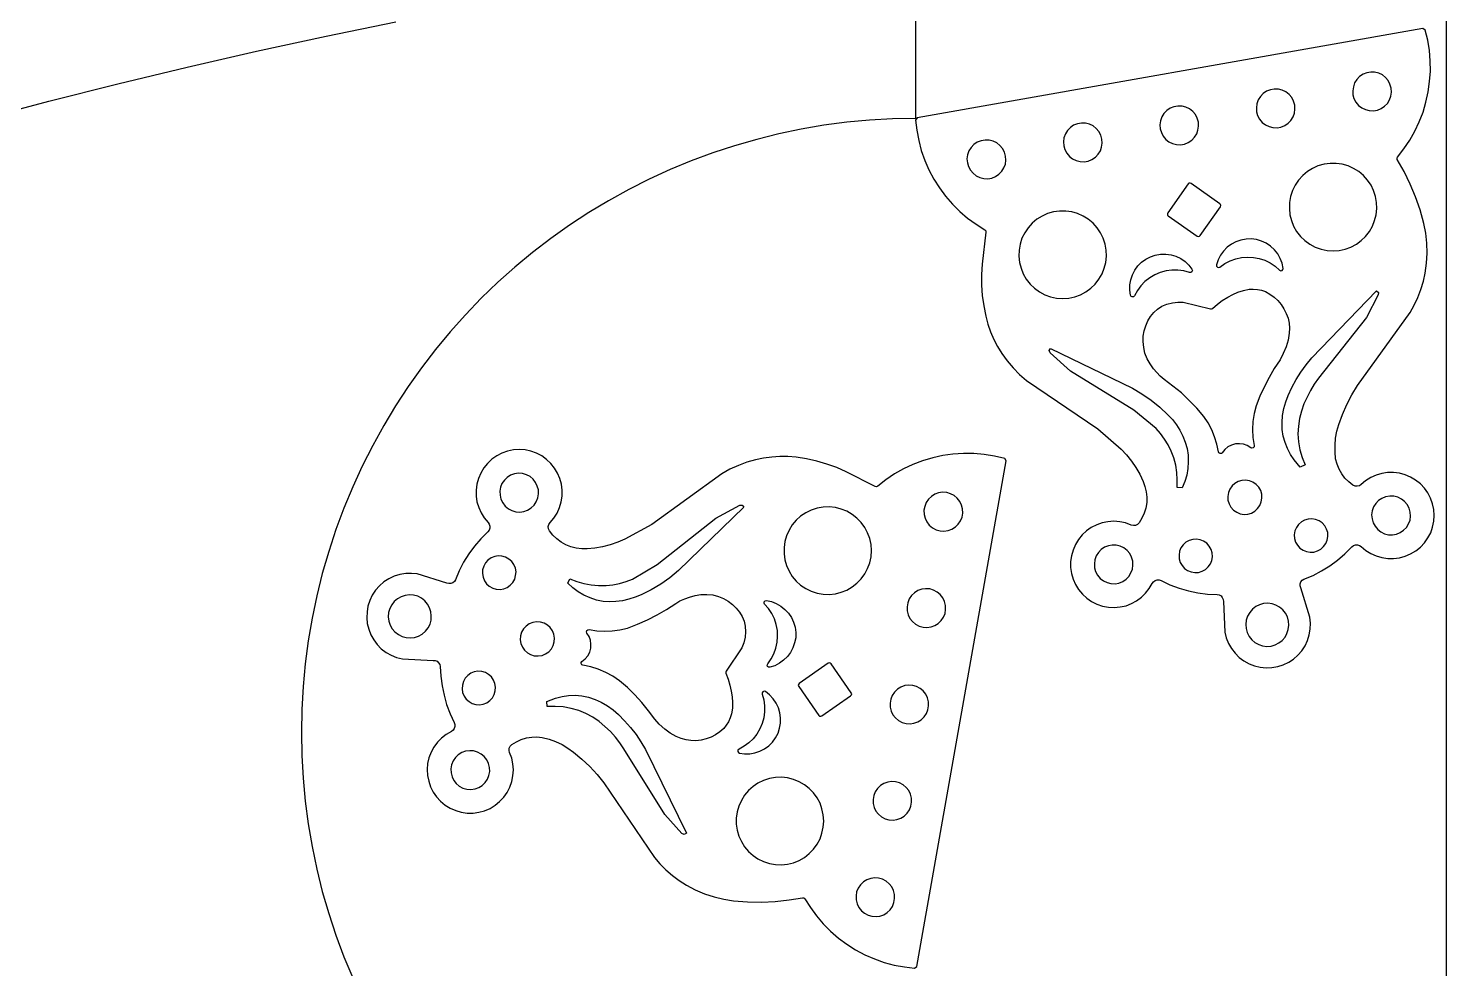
# Model space of a CAD drawing. Extents: x 0 to 1250, y 0 to 2500.
# Drawn here: x 1184.2 to 1250, y 603.1 to 646.7 of the extents above; entities that cross this region are included whole.
import ezdxf

# ---------------------------------------------------------------- set-up
doc = ezdxf.new("R2010")
doc.units = 0
doc.layers.get('0').update_dxf_attribs({"linetype": 'CONTINUOUS', "lineweight": 25})

msp = doc.modelspace()

# ---------------------------------------------------------------- linework, layer by layer
for points in [[(0, 0), (1250, 0), (1250, 2500), (0, 2500)], [(1248.89, 646.724), (1225.43, 642.587), (1225.35, 642.481), (1225.41, 642.002), (1225.5, 641.528), (1225.62, 641.061), (1225.78, 640.606), (1225.97, 640.164), (1226.2, 639.738), (1226.46, 639.329), (1226.75, 638.942), (1227.06, 638.577), (1227.41, 638.238), (1227.77, 637.924), (1228.16, 637.64), (1228.57, 637.385), (1228.61, 637.341), (1228.62, 637.281), (1228.44, 635.793), (1228.41, 635.306), (1228.42, 634.819), (1228.45, 634.333), (1228.52, 633.85), (1228.61, 633.372), (1228.71, 633.006), (1228.83, 632.647), (1228.98, 632.299), (1229.16, 631.962), (1229.36, 631.639), (1229.61, 631.299), (1229.88, 630.977), (1230.18, 630.676), (1230.5, 630.397), (1233.82, 628.15), (1234.9, 627.202), (1235.15, 626.935), (1235.37, 626.65), (1235.58, 626.35), (1235.76, 626.035), (1235.92, 625.708), (1236, 625.47), (1236.06, 625.224), (1236.08, 624.973), (1236.08, 624.72), (1236.04, 624.47), (1235.97, 624.227), (1235.86, 623.996), (1235.73, 623.782), (1235.65, 623.709), (1235.56, 623.666), (1235.46, 623.656), (1235.36, 623.681), (1235.1, 623.776), (1234.83, 623.834), (1234.56, 623.854), (1234.28, 623.837), (1234.01, 623.783), (1233.76, 623.692), (1233.51, 623.566), (1233.29, 623.409), (1233.08, 623.221), (1232.91, 623.008), (1232.77, 622.773), (1232.66, 622.521), (1232.59, 622.257), (1232.55, 621.984), (1232.55, 621.709), (1232.59, 621.437), (1232.66, 621.173), (1232.78, 620.922), (1232.92, 620.688), (1233.1, 620.476), (1233.3, 620.291), (1233.52, 620.135), (1233.77, 620.011), (1234.03, 619.922), (1234.3, 619.87), (1234.57, 619.855), (1234.85, 619.877), (1235.12, 619.938), (1235.37, 620.034), (1235.61, 620.165), (1235.84, 620.327), (1236.03, 620.519), (1236.2, 620.735), (1236.34, 620.973), (1236.4, 621.052), (1236.47, 621.109), (1236.57, 621.138), (1236.66, 621.136), (1236.75, 621.103), (1237.16, 620.912), (1237.58, 620.753), (1238.02, 620.628), (1238.46, 620.536), (1238.9, 620.48), (1239.35, 620.458), (1239.45, 620.438), (1239.53, 620.39), (1239.59, 620.317), (1239.63, 620.228), (1239.64, 620.132), (1239.71, 618.703), (1239.77, 618.438), (1239.88, 618.185), (1240.01, 617.947), (1240.18, 617.73), (1240.37, 617.538), (1240.59, 617.374), (1240.83, 617.241), (1241.08, 617.142), (1241.35, 617.078), (1241.62, 617.051), (1241.89, 617.062), (1242.16, 617.109), (1242.42, 617.193), (1242.67, 617.311), (1242.89, 617.462), (1243.1, 617.642), (1243.28, 617.848), (1243.43, 618.077), (1243.54, 618.324), (1243.62, 618.584), (1243.67, 618.854), (1243.68, 619.126), (1243.65, 619.398), (1243.23, 620.765), (1243.2, 620.858), (1243.21, 620.954), (1243.24, 621.044), (1243.3, 621.118), (1243.38, 621.169), (1243.8, 621.346), (1244.2, 621.554), (1244.58, 621.791), (1244.94, 622.056), (1245.28, 622.348), (1245.6, 622.664), (1245.68, 622.725), (1245.77, 622.76), (1245.86, 622.764), (1245.96, 622.738), (1246.04, 622.683), (1246.25, 622.507), (1246.48, 622.361), (1246.73, 622.248), (1247, 622.171), (1247.27, 622.131), (1247.54, 622.129), (1247.81, 622.164), (1248.08, 622.236), (1248.33, 622.344), (1248.57, 622.486), (1248.78, 622.658), (1248.97, 622.858), (1249.13, 623.082), (1249.26, 623.326), (1249.35, 623.585), (1249.4, 623.854), (1249.42, 624.128), (1249.4, 624.402), (1249.35, 624.671), (1249.25, 624.93), (1249.13, 625.173), (1248.97, 625.397), (1248.78, 625.596), (1248.56, 625.768), (1248.33, 625.909), (1248.07, 626.016), (1247.81, 626.088), (1247.54, 626.122), (1247.26, 626.119), (1246.99, 626.078), (1246.73, 626), (1246.48, 625.887), (1246.24, 625.74), (1246.03, 625.563), (1245.95, 625.506), (1245.85, 625.48), (1245.75, 625.489), (1245.65, 625.532), (1245.46, 625.684), (1245.28, 625.861), (1245.13, 626.06), (1245.01, 626.277), (1244.92, 626.508), (1244.85, 626.75), (1244.82, 627.072), (1244.82, 627.396), (1244.85, 627.718), (1244.91, 628.036), (1245, 628.347), (1245.17, 628.817), (1245.37, 629.276), (1245.6, 629.721), (1245.86, 630.151), (1248.31, 633.542), (1248.5, 633.888), (1248.66, 634.247), (1248.81, 634.616), (1248.92, 634.994), (1249.01, 635.379), (1249.07, 635.84), (1249.1, 636.303), (1249.08, 636.768), (1249.03, 637.229), (1248.94, 637.685), (1248.77, 638.305), (1248.56, 638.913), (1248.31, 639.508), (1248.03, 640.087), (1247.71, 640.647), (1247.7, 640.706), (1247.72, 640.762), (1248.02, 641.141), (1248.29, 641.542), (1248.53, 641.962), (1248.73, 642.399), (1248.91, 642.849), (1249.04, 643.312), (1249.15, 643.784), (1249.21, 644.262), (1249.25, 644.743), (1249.24, 645.226), (1249.2, 645.707), (1249.12, 646.183), (1249.01, 646.652)], [(1245.65, 643.653), (1245.7, 643.472), (1245.79, 643.306), (1245.91, 643.162), (1246.06, 643.046), (1246.23, 642.963), (1246.41, 642.918), (1246.6, 642.911), (1246.79, 642.944), (1246.96, 643.014), (1247.12, 643.12), (1247.25, 643.255), (1247.35, 643.415), (1247.41, 643.591), (1247.44, 643.778), (1247.43, 643.965), (1247.37, 644.146), (1247.29, 644.312), (1247.16, 644.457), (1247.02, 644.572), (1246.85, 644.655), (1246.66, 644.7), (1246.48, 644.707), (1246.29, 644.674), (1246.12, 644.604), (1245.96, 644.499), (1245.83, 644.363), (1245.73, 644.204), (1245.67, 644.027), (1245.64, 643.841)], [(1241.18, 642.864), (1241.23, 642.683), (1241.32, 642.517), (1241.44, 642.373), (1241.59, 642.257), (1241.76, 642.175), (1241.94, 642.129), (1242.13, 642.122), (1242.31, 642.155), (1242.49, 642.226), (1242.64, 642.331), (1242.77, 642.466), (1242.87, 642.626), (1242.94, 642.802), (1242.96, 642.989), (1242.95, 643.177), (1242.9, 643.357), (1242.81, 643.524), (1242.69, 643.668), (1242.54, 643.783), (1242.37, 643.866), (1242.19, 643.911), (1242, 643.918), (1241.82, 643.885), (1241.64, 643.815), (1241.49, 643.71), (1241.36, 643.574), (1241.26, 643.415), (1241.19, 643.238), (1241.17, 643.052)], [(1236.7, 642.075), (1236.76, 641.894), (1236.85, 641.728), (1236.97, 641.584), (1237.11, 641.468), (1237.28, 641.386), (1237.47, 641.34), (1237.65, 641.334), (1237.84, 641.366), (1238.01, 641.437), (1238.17, 641.542), (1238.3, 641.677), (1238.4, 641.837), (1238.46, 642.014), (1238.49, 642.2), (1238.48, 642.388), (1238.43, 642.568), (1238.34, 642.735), (1238.22, 642.879), (1238.07, 642.995), (1237.9, 643.077), (1237.72, 643.123), (1237.53, 643.129), (1237.34, 643.097), (1237.17, 643.026), (1237.01, 642.921), (1236.88, 642.785), (1236.78, 642.626), (1236.72, 642.449), (1236.69, 642.263)], [(1232.23, 641.286), (1232.28, 641.105), (1232.37, 640.939), (1232.49, 640.795), (1232.64, 640.679), (1232.81, 640.597), (1232.99, 640.551), (1233.18, 640.545), (1233.37, 640.577), (1233.54, 640.648), (1233.7, 640.753), (1233.83, 640.888), (1233.93, 641.048), (1233.99, 641.225), (1234.02, 641.411), (1234, 641.599), (1233.95, 641.78), (1233.86, 641.946), (1233.74, 642.09), (1233.59, 642.206), (1233.43, 642.288), (1233.24, 642.334), (1233.05, 642.34), (1232.87, 642.308), (1232.69, 642.237), (1232.54, 642.132), (1232.41, 641.997), (1232.31, 641.837), (1232.24, 641.66), (1232.22, 641.474)], [(1227.76, 640.497), (1227.81, 640.316), (1227.9, 640.15), (1228.02, 640.006), (1228.17, 639.89), (1228.34, 639.808), (1228.52, 639.762), (1228.71, 639.756), (1228.89, 639.788), (1229.07, 639.859), (1229.22, 639.964), (1229.35, 640.1), (1229.45, 640.259), (1229.52, 640.436), (1229.54, 640.622), (1229.53, 640.81), (1229.48, 640.991), (1229.39, 641.157), (1229.27, 641.301), (1229.12, 641.417), (1228.95, 641.499), (1228.77, 641.545), (1228.58, 641.551), (1228.4, 641.519), (1228.22, 641.448), (1228.06, 641.343), (1227.93, 641.208), (1227.83, 641.048), (1227.77, 640.871), (1227.74, 640.685)], [(1242.73, 638.087), (1242.8, 637.812), (1242.9, 637.549), (1243.04, 637.303), (1243.22, 637.08), (1243.42, 636.883), (1243.65, 636.716), (1243.9, 636.583), (1244.17, 636.486), (1244.45, 636.427), (1244.73, 636.407), (1245.01, 636.427), (1245.29, 636.486), (1245.56, 636.583), (1245.81, 636.716), (1246.04, 636.883), (1246.24, 637.08), (1246.42, 637.303), (1246.56, 637.549), (1246.66, 637.812), (1246.73, 638.087), (1246.76, 638.369), (1246.75, 638.653), (1246.7, 638.932), (1246.61, 639.202), (1246.49, 639.456), (1246.33, 639.691), (1246.14, 639.902), (1245.92, 640.085), (1245.68, 640.235), (1245.43, 640.35), (1245.15, 640.428), (1244.87, 640.468), (1244.59, 640.468), (1244.31, 640.428), (1244.03, 640.35), (1243.78, 640.235), (1243.54, 640.085), (1243.32, 639.902), (1243.13, 639.692), (1242.97, 639.456), (1242.85, 639.202), (1242.76, 638.932), (1242.71, 638.653), (1242.7, 638.369)], [(1237.08, 638.032), (1238.43, 637.093), (1238.47, 637.075), (1238.53, 637.084), (1238.56, 637.117), (1239.5, 638.458), (1239.52, 638.507), (1239.51, 638.558), (1239.48, 638.597), (1238.14, 639.536), (1238.09, 639.554), (1238.04, 639.545), (1238, 639.512), (1237.06, 638.171), (1237.04, 638.122), (1237.05, 638.071)], [(1230.18, 635.874), (1230.25, 635.599), (1230.35, 635.336), (1230.49, 635.09), (1230.67, 634.867), (1230.87, 634.67), (1231.1, 634.503), (1231.35, 634.37), (1231.62, 634.273), (1231.9, 634.214), (1232.18, 634.194), (1232.46, 634.214), (1232.74, 634.273), (1233.01, 634.37), (1233.26, 634.503), (1233.49, 634.67), (1233.69, 634.867), (1233.86, 635.09), (1234.01, 635.336), (1234.11, 635.599), (1234.18, 635.874), (1234.21, 636.156), (1234.2, 636.44), (1234.15, 636.719), (1234.06, 636.989), (1233.94, 637.243), (1233.78, 637.478), (1233.59, 637.689), (1233.37, 637.872), (1233.13, 638.022), (1232.87, 638.137), (1232.6, 638.215), (1232.32, 638.255), (1232.04, 638.255), (1231.76, 638.215), (1231.48, 638.137), (1231.23, 638.022), (1230.98, 637.872), (1230.77, 637.689), (1230.58, 637.478), (1230.42, 637.243), (1230.29, 636.989), (1230.21, 636.719), (1230.16, 636.44), (1230.15, 636.156)], [(1239.32, 635.755), (1239.32, 635.694), (1239.36, 635.647), (1239.42, 635.632), (1239.48, 635.654), (1239.7, 635.815), (1239.95, 635.943), (1240.21, 636.038), (1240.48, 636.098), (1240.75, 636.121), (1241.03, 636.106), (1241.3, 636.055), (1241.56, 635.968), (1241.81, 635.847), (1242.04, 635.694), (1242.25, 635.511), (1242.3, 635.483), (1242.36, 635.492), (1242.4, 635.535), (1242.42, 635.595), (1242.36, 635.832), (1242.28, 636.059), (1242.16, 636.269), (1242.01, 636.459), (1241.83, 636.623), (1241.63, 636.758), (1241.41, 636.86), (1241.17, 636.928), (1240.93, 636.959), (1240.69, 636.953), (1240.45, 636.91), (1240.22, 636.83), (1240.01, 636.717), (1239.81, 636.572), (1239.64, 636.399), (1239.5, 636.202), (1239.39, 635.986)], [(1235.47, 634.28), (1235.41, 634.267), (1235.36, 634.292), (1235.33, 634.345), (1235.29, 634.586), (1235.3, 634.828), (1235.34, 635.067), (1235.42, 635.297), (1235.53, 635.512), (1235.67, 635.708), (1235.84, 635.88), (1236.04, 636.023), (1236.25, 636.134), (1236.48, 636.211), (1236.72, 636.253), (1236.97, 636.256), (1237.21, 636.223), (1237.44, 636.154), (1237.66, 636.049), (1237.86, 635.912), (1238.04, 635.747), (1238.18, 635.556), (1238.2, 635.497), (1238.18, 635.439), (1238.13, 635.404), (1238.07, 635.406), (1237.8, 635.48), (1237.53, 635.517), (1237.25, 635.518), (1236.98, 635.481), (1236.71, 635.408), (1236.46, 635.301), (1236.22, 635.16), (1236, 634.989), (1235.81, 634.79), (1235.65, 634.567), (1235.52, 634.325)], [(1239.55, 627.001), (1239.49, 626.996), (1239.43, 627.025), (1239.41, 627.078), (1239.34, 627.431), (1239.23, 627.775), (1239.1, 628.107), (1238.93, 628.425), (1238.73, 628.724), (1238.4, 629.107), (1238.05, 629.469), (1237.69, 629.812), (1237.3, 630.133), (1236.89, 630.431), (1236.71, 630.587), (1236.55, 630.757), (1236.4, 630.939), (1236.24, 631.159), (1236.1, 631.399), (1236, 631.654), (1235.94, 631.921), (1235.91, 632.193), (1235.92, 632.443), (1235.96, 632.688), (1236.04, 632.927), (1236.14, 633.155), (1236.26, 633.36), (1236.41, 633.544), (1236.58, 633.704), (1236.78, 633.834), (1237.02, 633.935), (1237.27, 634), (1237.53, 634.03), (1237.78, 634.023), (1239.04, 633.72), (1239.09, 633.715), (1239.14, 633.738), (1239.36, 633.927), (1239.59, 634.099), (1239.84, 634.254), (1240.07, 634.386), (1240.31, 634.492), (1240.57, 634.572), (1240.83, 634.624), (1241.02, 634.635), (1241.22, 634.62), (1241.41, 634.58), (1241.59, 634.514), (1241.8, 634.399), (1241.99, 634.259), (1242.17, 634.096), (1242.32, 633.914), (1242.45, 633.714), (1242.56, 633.504), (1242.64, 633.282), (1242.69, 633.051), (1242.7, 632.817), (1242.69, 632.582), (1242.64, 632.261), (1242.55, 631.947), (1242.42, 631.645), (1242.27, 631.357), (1242, 630.953), (1241.76, 630.536), (1241.54, 630.107), (1241.33, 629.666), (1241.16, 629.215), (1241.07, 628.854), (1241.01, 628.485), (1240.99, 628.112), (1241.01, 627.739), (1241.07, 627.371), (1241.06, 627.311), (1241.02, 627.266), (1240.96, 627.251), (1240.91, 627.272), (1240.75, 627.369), (1240.57, 627.432), (1240.39, 627.457), (1240.2, 627.444), (1240.02, 627.393), (1239.85, 627.305), (1239.71, 627.186), (1239.59, 627.04)], [(1243.21, 626.374), (1243.07, 626.538), (1242.93, 626.71), (1242.76, 626.961), (1242.61, 627.228), (1242.5, 627.51), (1242.41, 627.802), (1242.37, 628.123), (1242.36, 628.445), (1242.38, 628.768), (1242.44, 629.086), (1242.53, 629.396), (1242.65, 629.696), (1242.82, 630.071), (1243.02, 630.434), (1243.24, 630.784), (1243.48, 631.119), (1243.74, 631.439), (1246.75, 634.55), (1246.84, 634.478), (1246.83, 634.367), (1246.28, 633.313), (1244.06, 630.496), (1243.86, 630.219), (1243.68, 629.928), (1243.52, 629.624), (1243.38, 629.31), (1243.26, 628.973), (1243.17, 628.625), (1243.12, 628.27), (1243.1, 627.912), (1243.13, 627.542), (1243.19, 627.176), (1243.29, 626.819), (1243.43, 626.473)], [(1238, 626.927), (1238.01, 626.615), (1237.99, 626.303), (1237.94, 625.996), (1237.85, 625.696), (1237.73, 625.407), (1237.49, 625.427), (1237.5, 625.772), (1237.48, 626.117), (1237.43, 626.459), (1237.34, 626.793), (1237.22, 627.117), (1237.08, 627.401), (1236.91, 627.672), (1236.72, 627.928), (1236.52, 628.167), (1235.49, 629.014), (1232.54, 630.83), (1231.6, 631.68), (1231.55, 631.781), (1231.62, 631.882), (1235.42, 630.036), (1235.86, 629.774), (1236.29, 629.479), (1236.69, 629.152), (1237.06, 628.796), (1237.27, 628.574), (1237.46, 628.334), (1237.62, 628.078), (1237.76, 627.808), (1237.87, 627.527), (1237.96, 627.236)], [(1225.42, 603.196), (1229.56, 626.655), (1229.49, 626.768), (1229.02, 626.882), (1228.54, 626.96), (1228.06, 627.002), (1227.58, 627.007), (1227.09, 626.976), (1226.62, 626.909), (1226.15, 626.806), (1225.68, 626.668), (1225.23, 626.496), (1224.8, 626.29), (1224.38, 626.052), (1223.97, 625.783), (1223.6, 625.485), (1223.54, 625.461), (1223.48, 625.474), (1222.14, 626.156), (1221.7, 626.346), (1221.24, 626.508), (1220.77, 626.642), (1220.29, 626.747), (1219.81, 626.824), (1219.43, 626.856), (1219.05, 626.861), (1218.68, 626.838), (1218.3, 626.789), (1217.93, 626.712), (1217.52, 626.592), (1217.13, 626.444), (1216.74, 626.268), (1216.37, 626.065), (1213.12, 623.71), (1211.86, 623.023), (1211.53, 622.882), (1211.18, 622.766), (1210.83, 622.676), (1210.47, 622.612), (1210.11, 622.574), (1209.86, 622.578), (1209.61, 622.611), (1209.36, 622.673), (1209.13, 622.762), (1208.9, 622.885), (1208.7, 623.037), (1208.52, 623.215), (1208.37, 623.416), (1208.32, 623.509), (1208.31, 623.611), (1208.34, 623.71), (1208.4, 623.795), (1208.57, 624.005), (1208.72, 624.238), (1208.83, 624.488), (1208.91, 624.752), (1208.95, 625.023), (1208.96, 625.298), (1208.92, 625.571), (1208.85, 625.836), (1208.74, 626.089), (1208.6, 626.325), (1208.43, 626.54), (1208.23, 626.729), (1208.01, 626.888), (1207.76, 627.016), (1207.5, 627.109), (1207.24, 627.166), (1206.96, 627.185), (1206.69, 627.166), (1206.42, 627.11), (1206.16, 627.018), (1205.92, 626.891), (1205.69, 626.732), (1205.49, 626.544), (1205.32, 626.33), (1205.18, 626.095), (1205.07, 625.842), (1205, 625.577), (1204.96, 625.304), (1204.96, 625.029), (1205, 624.757), (1205.08, 624.494), (1205.19, 624.243), (1205.34, 624.01), (1205.52, 623.799), (1205.57, 623.72), (1205.6, 623.627), (1205.59, 623.53), (1205.56, 623.44), (1205.5, 623.365), (1205.18, 623.048), (1204.88, 622.707), (1204.62, 622.343), (1204.38, 621.96), (1204.18, 621.56), (1204, 621.145), (1203.95, 621.063), (1203.88, 621.002), (1203.79, 620.967), (1203.69, 620.962), (1203.6, 620.989), (1202.23, 621.41), (1201.96, 621.439), (1201.69, 621.431), (1201.42, 621.385), (1201.16, 621.304), (1200.91, 621.187), (1200.68, 621.039), (1200.48, 620.86), (1200.29, 620.655), (1200.14, 620.427), (1200.03, 620.181), (1199.94, 619.921), (1199.9, 619.652), (1199.88, 619.38), (1199.91, 619.108), (1199.98, 618.843), (1200.07, 618.588), (1200.21, 618.35), (1200.37, 618.132), (1200.56, 617.938), (1200.78, 617.772), (1201.02, 617.637), (1201.27, 617.536), (1201.54, 617.471), (1202.97, 617.399), (1203.06, 617.392), (1203.15, 617.355), (1203.22, 617.291), (1203.27, 617.208), (1203.29, 617.114), (1203.32, 616.665), (1203.38, 616.219), (1203.47, 615.779), (1203.59, 615.347), (1203.75, 614.925), (1203.94, 614.516), (1203.97, 614.425), (1203.97, 614.328), (1203.94, 614.236), (1203.89, 614.158), (1203.81, 614.102), (1203.57, 613.964), (1203.35, 613.795), (1203.16, 613.598), (1203, 613.376), (1202.87, 613.135), (1202.77, 612.877), (1202.71, 612.609), (1202.69, 612.335), (1202.7, 612.061), (1202.76, 611.791), (1202.84, 611.531), (1202.97, 611.286), (1203.12, 611.06), (1203.31, 610.857), (1203.52, 610.682), (1203.76, 610.537), (1204.01, 610.426), (1204.27, 610.351), (1204.54, 610.312), (1204.82, 610.311), (1205.09, 610.347), (1205.35, 610.421), (1205.61, 610.53), (1205.84, 610.673), (1206.05, 610.847), (1206.24, 611.048), (1206.4, 611.273), (1206.53, 611.517), (1206.62, 611.776), (1206.67, 612.046), (1206.69, 612.32), (1206.67, 612.594), (1206.61, 612.863), (1206.51, 613.121), (1206.49, 613.22), (1206.5, 613.322), (1206.54, 613.415), (1206.61, 613.487), (1206.83, 613.621), (1207.05, 613.726), (1207.29, 613.799), (1207.54, 613.841), (1207.78, 613.848), (1208.03, 613.823), (1208.35, 613.746), (1208.65, 613.637), (1208.95, 613.499), (1209.22, 613.331), (1209.48, 613.137), (1209.87, 612.816), (1210.23, 612.471), (1210.57, 612.103), (1210.88, 611.713), (1213.23, 608.256), (1213.49, 607.958), (1213.77, 607.678), (1214.07, 607.419), (1214.39, 607.18), (1214.72, 606.964), (1215.13, 606.748), (1215.56, 606.567), (1216, 606.421), (1216.45, 606.313), (1216.91, 606.242), (1217.55, 606.193), (1218.2, 606.182), (1218.84, 606.211), (1219.48, 606.278), (1220.11, 606.384), (1220.17, 606.376), (1220.22, 606.335), (1220.47, 605.925), (1220.76, 605.535), (1221.07, 605.167), (1221.41, 604.825), (1221.78, 604.508), (1222.16, 604.221), (1222.57, 603.963), (1223, 603.736), (1223.44, 603.543), (1223.89, 603.383), (1224.36, 603.257), (1224.84, 603.168), (1225.31, 603.114)], [(1207.11, 626.071), (1206.93, 626.084), (1206.74, 626.058), (1206.56, 625.994), (1206.4, 625.894), (1206.27, 625.763), (1206.16, 625.607), (1206.09, 625.433), (1206.06, 625.248), (1206.07, 625.06), (1206.11, 624.877), (1206.2, 624.708), (1206.31, 624.56), (1206.46, 624.439), (1206.62, 624.35), (1206.8, 624.298), (1206.99, 624.285), (1207.18, 624.312), (1207.35, 624.376), (1207.51, 624.476), (1207.65, 624.606), (1207.75, 624.762), (1207.82, 624.937), (1207.86, 625.122), (1207.85, 625.31), (1207.8, 625.493), (1207.72, 625.662), (1207.61, 625.81), (1207.46, 625.931), (1207.3, 626.019)], [(1239.85, 624.831), (1239.9, 624.661), (1239.99, 624.506), (1240.11, 624.375), (1240.26, 624.273), (1240.42, 624.206), (1240.6, 624.177), (1240.77, 624.188), (1240.94, 624.238), (1241.1, 624.325), (1241.23, 624.444), (1241.33, 624.59), (1241.4, 624.754), (1241.43, 624.93), (1241.42, 625.107), (1241.37, 625.277), (1241.28, 625.432), (1241.16, 625.564), (1241.01, 625.666), (1240.85, 625.733), (1240.67, 625.761), (1240.5, 625.75), (1240.33, 625.7), (1240.17, 625.613), (1240.04, 625.494), (1239.94, 625.348), (1239.87, 625.184), (1239.84, 625.009)], [(1226.8, 625.187), (1226.61, 625.2), (1226.42, 625.174), (1226.25, 625.11), (1226.09, 625.01), (1225.95, 624.88), (1225.85, 624.724), (1225.78, 624.549), (1225.74, 624.364), (1225.75, 624.176), (1225.8, 623.993), (1225.88, 623.824), (1225.99, 623.676), (1226.14, 623.555), (1226.31, 623.466), (1226.49, 623.415), (1226.67, 623.401), (1226.86, 623.428), (1227.04, 623.492), (1227.2, 623.592), (1227.33, 623.722), (1227.44, 623.878), (1227.51, 624.053), (1227.54, 624.238), (1227.53, 624.426), (1227.49, 624.609), (1227.41, 624.778), (1227.29, 624.926), (1227.15, 625.047), (1226.98, 625.135)], [(1246.54, 623.969), (1246.59, 623.788), (1246.68, 623.622), (1246.8, 623.478), (1246.95, 623.362), (1247.12, 623.279), (1247.3, 623.234), (1247.49, 623.227), (1247.67, 623.26), (1247.85, 623.33), (1248, 623.436), (1248.13, 623.571), (1248.23, 623.731), (1248.3, 623.907), (1248.32, 624.094), (1248.31, 624.281), (1248.26, 624.462), (1248.17, 624.628), (1248.05, 624.773), (1247.9, 624.888), (1247.73, 624.971), (1247.55, 625.016), (1247.36, 625.023), (1247.17, 624.99), (1247, 624.92), (1246.84, 624.815), (1246.71, 624.679), (1246.61, 624.52), (1246.55, 624.343), (1246.52, 624.157)], [(1210.54, 620.201), (1210.25, 620.298), (1209.96, 620.426), (1209.69, 620.583), (1209.44, 620.767), (1209.21, 620.976), (1209.31, 621.191), (1209.63, 621.063), (1209.96, 620.967), (1210.3, 620.903), (1210.64, 620.871), (1210.99, 620.873), (1211.3, 620.908), (1211.62, 620.97), (1211.92, 621.059), (1212.22, 621.174), (1213.36, 621.848), (1216.08, 623.998), (1217.2, 624.596), (1217.31, 624.604), (1217.38, 624.507), (1214.35, 621.565), (1213.95, 621.236), (1213.53, 620.939), (1213.08, 620.675), (1212.62, 620.446), (1212.34, 620.327), (1212.05, 620.234), (1211.76, 620.168), (1211.45, 620.129), (1211.15, 620.118), (1210.85, 620.135)], [(1221.63, 624.494), (1221.34, 624.523), (1221.06, 624.513), (1220.78, 624.464), (1220.51, 624.377), (1220.26, 624.252), (1220.02, 624.094), (1219.81, 623.904), (1219.63, 623.687), (1219.48, 623.446), (1219.36, 623.187), (1219.29, 622.915), (1219.25, 622.634), (1219.25, 622.35), (1219.29, 622.069), (1219.36, 621.797), (1219.48, 621.538), (1219.63, 621.297), (1219.81, 621.08), (1220.02, 620.89), (1220.26, 620.732), (1220.51, 620.607), (1220.78, 620.52), (1221.06, 620.47), (1221.34, 620.461), (1221.63, 620.49), (1221.9, 620.559), (1222.16, 620.665), (1222.41, 620.807), (1222.63, 620.981), (1222.83, 621.185), (1223, 621.415), (1223.13, 621.665), (1223.23, 621.932), (1223.29, 622.209), (1223.31, 622.492), (1223.29, 622.775), (1223.23, 623.052), (1223.13, 623.319), (1223, 623.569), (1222.83, 623.799), (1222.63, 624.003), (1222.41, 624.177), (1222.16, 624.319), (1221.9, 624.425)], [(1242.94, 623.06), (1242.99, 622.893), (1243.08, 622.741), (1243.19, 622.612), (1243.34, 622.512), (1243.5, 622.446), (1243.67, 622.418), (1243.84, 622.429), (1244.01, 622.478), (1244.16, 622.563), (1244.29, 622.68), (1244.39, 622.823), (1244.46, 622.984), (1244.49, 623.156), (1244.48, 623.33), (1244.43, 623.497), (1244.34, 623.649), (1244.22, 623.778), (1244.08, 623.878), (1243.92, 623.944), (1243.75, 623.972), (1243.57, 623.961), (1243.41, 623.912), (1243.26, 623.827), (1243.13, 623.71), (1243.03, 623.567), (1242.96, 623.406), (1242.93, 623.234)], [(1233.66, 621.698), (1233.71, 621.517), (1233.8, 621.351), (1233.92, 621.207), (1234.07, 621.091), (1234.24, 621.009), (1234.42, 620.963), (1234.61, 620.957), (1234.79, 620.989), (1234.97, 621.06), (1235.12, 621.165), (1235.25, 621.3), (1235.35, 621.46), (1235.42, 621.637), (1235.44, 621.823), (1235.43, 622.011), (1235.38, 622.192), (1235.29, 622.358), (1235.17, 622.502), (1235.02, 622.618), (1234.85, 622.7), (1234.67, 622.746), (1234.48, 622.752), (1234.3, 622.72), (1234.12, 622.649), (1233.97, 622.544), (1233.84, 622.408), (1233.74, 622.249), (1233.67, 622.072), (1233.65, 621.886)], [(1237.59, 622.115), (1237.64, 621.948), (1237.72, 621.796), (1237.84, 621.667), (1237.98, 621.567), (1238.14, 621.502), (1238.31, 621.474), (1238.49, 621.484), (1238.65, 621.534), (1238.81, 621.619), (1238.94, 621.736), (1239.04, 621.878), (1239.1, 622.04), (1239.13, 622.212), (1239.12, 622.386), (1239.07, 622.553), (1238.98, 622.705), (1238.87, 622.834), (1238.72, 622.934), (1238.56, 622.999), (1238.39, 623.027), (1238.22, 623.017), (1238.05, 622.967), (1237.9, 622.882), (1237.77, 622.765), (1237.67, 622.623), (1237.6, 622.461), (1237.58, 622.289)], [(1206.16, 622.237), (1205.99, 622.248), (1205.82, 622.22), (1205.66, 622.154), (1205.51, 622.054), (1205.4, 621.925), (1205.31, 621.773), (1205.26, 621.606), (1205.25, 621.432), (1205.28, 621.26), (1205.35, 621.099), (1205.44, 620.956), (1205.57, 620.84), (1205.73, 620.754), (1205.89, 620.705), (1206.07, 620.694), (1206.24, 620.722), (1206.4, 620.788), (1206.54, 620.888), (1206.66, 621.017), (1206.75, 621.169), (1206.79, 621.336), (1206.81, 621.51), (1206.78, 621.682), (1206.71, 621.843), (1206.61, 621.986), (1206.48, 622.103), (1206.33, 622.188)], [(1226.01, 620.713), (1225.82, 620.726), (1225.64, 620.7), (1225.46, 620.636), (1225.3, 620.536), (1225.16, 620.405), (1225.06, 620.25), (1224.99, 620.075), (1224.96, 619.89), (1224.96, 619.702), (1225.01, 619.519), (1225.09, 619.35), (1225.21, 619.202), (1225.35, 619.081), (1225.52, 618.992), (1225.7, 618.941), (1225.88, 618.928), (1226.07, 618.954), (1226.25, 619.018), (1226.41, 619.118), (1226.54, 619.248), (1226.65, 619.404), (1226.72, 619.579), (1226.75, 619.764), (1226.74, 619.952), (1226.7, 620.135), (1226.62, 620.304), (1226.5, 620.452), (1226.36, 620.573), (1226.19, 620.661)], [(1202.06, 620.425), (1201.86, 620.44), (1201.67, 620.417), (1201.48, 620.356), (1201.31, 620.259), (1201.16, 620.132), (1201.04, 619.978), (1200.95, 619.803), (1200.9, 619.614), (1200.88, 619.419), (1200.91, 619.224), (1200.97, 619.038), (1201.06, 618.867), (1201.19, 618.718), (1201.35, 618.597), (1201.52, 618.508), (1201.71, 618.456), (1201.91, 618.441), (1202.1, 618.464), (1202.29, 618.525), (1202.46, 618.621), (1202.61, 618.749), (1202.73, 618.903), (1202.82, 619.078), (1202.87, 619.267), (1202.88, 619.462), (1202.86, 619.657), (1202.8, 619.843), (1202.7, 620.014), (1202.58, 620.163), (1202.42, 620.284), (1202.25, 620.372)], [(1210.08, 618.725), (1210.1, 618.783), (1210.14, 618.822), (1210.2, 618.828), (1210.56, 618.773), (1210.92, 618.753), (1211.28, 618.767), (1211.63, 618.817), (1211.98, 618.9), (1212.45, 619.078), (1212.91, 619.282), (1213.36, 619.512), (1213.8, 619.768), (1214.22, 620.047), (1214.42, 620.16), (1214.64, 620.256), (1214.86, 620.335), (1215.12, 620.413), (1215.39, 620.457), (1215.67, 620.464), (1215.94, 620.434), (1216.21, 620.37), (1216.44, 620.272), (1216.65, 620.146), (1216.85, 619.996), (1217.03, 619.822), (1217.18, 619.641), (1217.31, 619.438), (1217.4, 619.219), (1217.45, 618.989), (1217.46, 618.73), (1217.44, 618.472), (1217.38, 618.22), (1217.29, 617.979), (1216.57, 616.903), (1216.55, 616.855), (1216.55, 616.802), (1216.66, 616.53), (1216.74, 616.253), (1216.8, 615.97), (1216.84, 615.708), (1216.86, 615.443), (1216.85, 615.177), (1216.81, 614.915), (1216.75, 614.728), (1216.67, 614.55), (1216.57, 614.385), (1216.45, 614.235), (1216.27, 614.078), (1216.07, 613.944), (1215.86, 613.835), (1215.63, 613.753), (1215.4, 613.699), (1215.16, 613.671), (1214.93, 613.673), (1214.7, 613.705), (1214.47, 613.768), (1214.25, 613.859), (1213.97, 614.022), (1213.71, 614.214), (1213.46, 614.432), (1213.25, 614.674), (1212.96, 615.063), (1212.65, 615.437), (1212.32, 615.794), (1211.98, 616.133), (1211.61, 616.453), (1211.31, 616.664), (1210.98, 616.842), (1210.63, 616.987), (1210.28, 617.097), (1209.91, 617.17), (1209.86, 617.196), (1209.83, 617.248), (1209.83, 617.308), (1209.87, 617.353), (1210.02, 617.47), (1210.14, 617.614), (1210.23, 617.78), (1210.28, 617.96), (1210.29, 618.147), (1210.27, 618.333), (1210.2, 618.509), (1210.1, 618.669)], [(1218.32, 620.062), (1218.33, 620.122), (1218.37, 620.167), (1218.43, 620.177), (1218.67, 620.126), (1218.89, 620.039), (1219.1, 619.919), (1219.29, 619.768), (1219.46, 619.589), (1219.59, 619.387), (1219.69, 619.168), (1219.76, 618.935), (1219.79, 618.694), (1219.79, 618.452), (1219.74, 618.213), (1219.66, 617.984), (1219.55, 617.769), (1219.41, 617.575), (1219.23, 617.405), (1219.04, 617.263), (1218.82, 617.153), (1218.59, 617.078), (1218.53, 617.083), (1218.48, 617.122), (1218.47, 617.182), (1218.49, 617.239), (1218.65, 617.464), (1218.78, 617.708), (1218.87, 617.967), (1218.93, 618.237), (1218.95, 618.512), (1218.94, 618.788), (1218.89, 619.06), (1218.8, 619.322), (1218.68, 619.57), (1218.53, 619.8), (1218.34, 620.007)], [(1240.69, 618.877), (1240.75, 618.688), (1240.84, 618.513), (1240.96, 618.359), (1241.1, 618.231), (1241.28, 618.135), (1241.46, 618.074), (1241.66, 618.051), (1241.85, 618.066), (1242.04, 618.119), (1242.22, 618.207), (1242.37, 618.328), (1242.5, 618.477), (1242.59, 618.648), (1242.65, 618.834), (1242.68, 619.029), (1242.66, 619.224), (1242.61, 619.413), (1242.52, 619.588), (1242.4, 619.742), (1242.25, 619.87), (1242.08, 619.966), (1241.9, 620.027), (1241.7, 620.05), (1241.5, 620.035), (1241.32, 619.983), (1241.14, 619.894), (1240.99, 619.773), (1240.86, 619.624), (1240.76, 619.453), (1240.7, 619.267), (1240.68, 619.072)], [(1207.94, 619.178), (1207.76, 619.189), (1207.59, 619.16), (1207.42, 619.093), (1207.28, 618.991), (1207.16, 618.86), (1207.07, 618.705), (1207.02, 618.534), (1207.01, 618.357), (1207.04, 618.182), (1207.11, 618.018), (1207.21, 617.872), (1207.34, 617.753), (1207.49, 617.666), (1207.66, 617.616), (1207.84, 617.605), (1208.02, 617.633), (1208.18, 617.7), (1208.33, 617.802), (1208.45, 617.934), (1208.53, 618.089), (1208.58, 618.259), (1208.59, 618.436), (1208.57, 618.612), (1208.5, 618.776), (1208.4, 618.921), (1208.27, 619.041), (1208.11, 619.127)], [(1205.22, 616.881), (1205.04, 616.891), (1204.87, 616.863), (1204.71, 616.798), (1204.57, 616.698), (1204.45, 616.569), (1204.37, 616.417), (1204.32, 616.25), (1204.31, 616.076), (1204.33, 615.904), (1204.4, 615.742), (1204.5, 615.6), (1204.63, 615.483), (1204.78, 615.398), (1204.95, 615.348), (1205.12, 615.338), (1205.29, 615.366), (1205.46, 615.431), (1205.6, 615.531), (1205.72, 615.66), (1205.8, 615.812), (1205.85, 615.979), (1205.86, 616.153), (1205.83, 616.325), (1205.77, 616.487), (1205.67, 616.629), (1205.54, 616.746), (1205.39, 616.831)], [(1221.29, 617.265), (1219.95, 616.326), (1219.92, 616.287), (1219.91, 616.236), (1219.93, 616.187), (1220.86, 614.847), (1220.9, 614.813), (1220.96, 614.804), (1221, 614.822), (1222.34, 615.761), (1222.38, 615.8), (1222.39, 615.851), (1222.37, 615.9), (1221.43, 617.241), (1221.39, 617.274), (1221.34, 617.283)], [(1225.22, 616.239), (1225.03, 616.252), (1224.85, 616.226), (1224.67, 616.162), (1224.51, 616.062), (1224.38, 615.931), (1224.27, 615.775), (1224.2, 615.601), (1224.17, 615.416), (1224.17, 615.228), (1224.22, 615.045), (1224.3, 614.876), (1224.42, 614.728), (1224.56, 614.607), (1224.73, 614.519), (1224.91, 614.467), (1225.1, 614.454), (1225.28, 614.48), (1225.46, 614.544), (1225.62, 614.644), (1225.75, 614.774), (1225.86, 614.93), (1225.93, 615.105), (1225.96, 615.29), (1225.96, 615.478), (1225.91, 615.661), (1225.83, 615.83), (1225.71, 615.978), (1225.57, 616.099), (1225.4, 616.187)], [(1208.24, 615.492), (1208.44, 615.574), (1208.65, 615.643), (1208.95, 615.72), (1209.25, 615.765), (1209.55, 615.778), (1209.86, 615.759), (1210.17, 615.69), (1210.48, 615.589), (1210.77, 615.457), (1211.05, 615.296), (1211.32, 615.106), (1211.56, 614.89), (1211.85, 614.599), (1212.12, 614.29), (1212.38, 613.964), (1212.61, 613.623), (1212.82, 613.267), (1214.72, 609.378), (1214.61, 609.312), (1214.51, 609.357), (1213.71, 610.238), (1211.82, 613.287), (1211.63, 613.571), (1211.42, 613.841), (1211.19, 614.095), (1210.94, 614.331), (1210.67, 614.561), (1210.37, 614.762), (1210.05, 614.932), (1209.72, 615.069), (1209.37, 615.171), (1209, 615.237), (1208.63, 615.265), (1208.26, 615.256)], [(1218.39, 615.947), (1218.33, 615.963), (1218.27, 615.942), (1218.24, 615.892), (1218.24, 615.83), (1218.31, 615.564), (1218.35, 615.291), (1218.35, 615.014), (1218.31, 614.74), (1218.24, 614.474), (1218.13, 614.22), (1217.99, 613.982), (1217.82, 613.765), (1217.62, 613.573), (1217.4, 613.41), (1217.16, 613.278), (1217.11, 613.236), (1217.1, 613.176), (1217.13, 613.12), (1217.18, 613.089), (1217.42, 613.056), (1217.66, 613.06), (1217.9, 613.102), (1218.13, 613.179), (1218.35, 613.291), (1218.54, 613.434), (1218.71, 613.605), (1218.86, 613.801), (1218.97, 614.017), (1219.04, 614.247), (1219.09, 614.486), (1219.09, 614.728), (1219.06, 614.968), (1218.99, 615.201), (1218.88, 615.42), (1218.75, 615.62), (1218.58, 615.797)], [(1204.84, 613.193), (1204.66, 613.206), (1204.47, 613.18), (1204.29, 613.116), (1204.13, 613.016), (1204, 612.885), (1203.89, 612.729), (1203.82, 612.555), (1203.79, 612.369), (1203.8, 612.181), (1203.84, 611.999), (1203.92, 611.83), (1204.04, 611.681), (1204.18, 611.561), (1204.35, 611.472), (1204.53, 611.42), (1204.72, 611.407), (1204.91, 611.433), (1205.08, 611.498), (1205.24, 611.597), (1205.38, 611.728), (1205.48, 611.884), (1205.55, 612.059), (1205.59, 612.244), (1205.58, 612.432), (1205.53, 612.615), (1205.45, 612.784), (1205.34, 612.932), (1205.19, 613.053), (1205.02, 613.141)], [(1219.41, 611.943), (1219.13, 611.973), (1218.85, 611.963), (1218.57, 611.914), (1218.3, 611.826), (1218.04, 611.701), (1217.81, 611.543), (1217.6, 611.353), (1217.42, 611.136), (1217.27, 610.895), (1217.15, 610.636), (1217.07, 610.364), (1217.03, 610.083), (1217.03, 609.799), (1217.07, 609.519), (1217.15, 609.246), (1217.27, 608.987), (1217.42, 608.746), (1217.6, 608.529), (1217.81, 608.339), (1218.04, 608.181), (1218.3, 608.057), (1218.57, 607.969), (1218.85, 607.92), (1219.13, 607.91), (1219.41, 607.939), (1219.69, 608.008), (1219.95, 608.114), (1220.2, 608.256), (1220.42, 608.431), (1220.62, 608.635), (1220.78, 608.864), (1220.92, 609.114), (1221.01, 609.381), (1221.07, 609.658), (1221.09, 609.941), (1221.07, 610.224), (1221.01, 610.501), (1220.92, 610.768), (1220.78, 611.018), (1220.62, 611.248), (1220.42, 611.452), (1220.2, 611.626), (1219.95, 611.768), (1219.69, 611.874)], [(1224.43, 611.765), (1224.24, 611.778), (1224.06, 611.752), (1223.88, 611.688), (1223.72, 611.588), (1223.59, 611.457), (1223.48, 611.301), (1223.41, 611.127), (1223.38, 610.942), (1223.38, 610.754), (1223.43, 610.571), (1223.51, 610.402), (1223.63, 610.254), (1223.77, 610.133), (1223.94, 610.045), (1224.12, 609.993), (1224.31, 609.98), (1224.49, 610.006), (1224.67, 610.07), (1224.83, 610.17), (1224.97, 610.3), (1225.07, 610.456), (1225.14, 610.631), (1225.17, 610.816), (1225.17, 611.004), (1225.12, 611.187), (1225.04, 611.356), (1224.92, 611.504), (1224.78, 611.625), (1224.61, 611.713)], [(1223.64, 607.291), (1223.46, 607.304), (1223.27, 607.278), (1223.09, 607.214), (1222.93, 607.114), (1222.8, 606.983), (1222.69, 606.827), (1222.62, 606.653), (1222.59, 606.468), (1222.6, 606.28), (1222.64, 606.097), (1222.72, 605.928), (1222.84, 605.78), (1222.98, 605.659), (1223.15, 605.57), (1223.33, 605.519), (1223.52, 605.505), (1223.7, 605.532), (1223.88, 605.596), (1224.04, 605.696), (1224.18, 605.826), (1224.28, 605.982), (1224.35, 606.157), (1224.38, 606.342), (1224.38, 606.53), (1224.33, 606.713), (1224.25, 606.882), (1224.13, 607.03), (1223.99, 607.151), (1223.82, 607.239)]]:
    msp.add_lwpolyline(points, close=True)
for points in [[(1225.35, 650.555), (1225.35, 642.555), (1224.29, 642.535), (1223.22, 642.475), (1222.16, 642.376), (1221.1, 642.237), (1220.05, 642.058), (1219.01, 641.84), (1217.98, 641.584), (1216.95, 641.289), (1215.94, 640.956), (1214.94, 640.585), (1213.96, 640.177), (1212.99, 639.733), (1212.04, 639.252), (1211.1, 638.737), (1210.19, 638.187), (1209.3, 637.603), (1208.43, 636.986), (1207.58, 636.337), (1206.76, 635.657), (1205.97, 634.947), (1205.2, 634.207), (1204.46, 633.44), (1203.75, 632.645), (1203.07, 631.824), (1202.42, 630.979), (1201.8, 630.11), (1201.22, 629.218), (1200.67, 628.305), (1200.16, 627.372), (1199.67, 626.421), (1199.23, 625.452), (1198.82, 624.467), (1198.45, 623.468), (1198.12, 622.455), (1197.82, 621.431), (1197.57, 620.397), (1197.35, 619.353), (1197.17, 618.303), (1197.03, 617.246), (1196.93, 616.185), (1196.87, 615.121), (1196.85, 614.055), (1196.87, 612.989), (1196.93, 611.925), (1197.03, 610.864), (1197.17, 609.807), (1197.35, 608.756), (1197.57, 607.713), (1197.82, 606.679), (1198.12, 605.654), (1198.45, 604.642), (1198.82, 603.643), (1199.23, 602.658)], [(1181.93, 642.511), (1185.13, 643.355), (1188.33, 644.164), (1191.55, 644.937), (1194.77, 645.673), (1198, 646.375), (1201.24, 647.04)]]:
    msp.add_lwpolyline(points)

doc.saveas('drawing.dxf')
